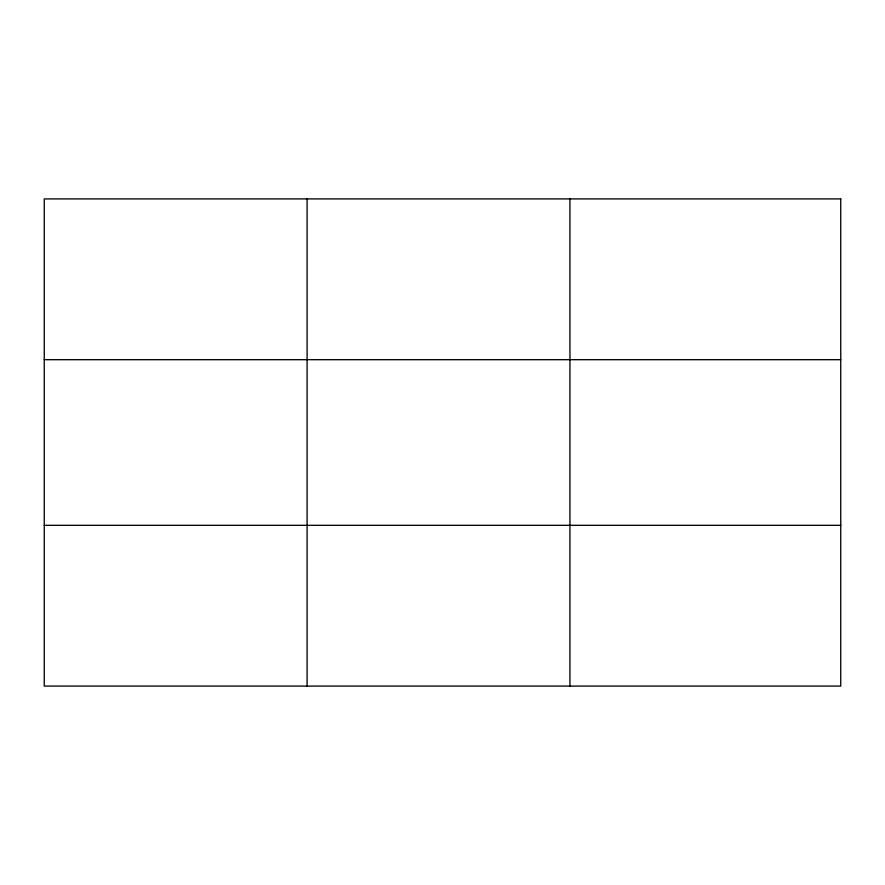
<?xml version="1.0" encoding="UTF-8"?>
<svg xmlns="http://www.w3.org/2000/svg" width="885" height="885" viewBox="0 0 885 885"><rect width="100%" height="100%" fill="white"/><g stroke="black" fill="none" stroke-linecap="round" stroke-linejoin="round"><path stroke-width="1.33" d="M307.095 198.915L307.095 686.085M569.94 198.915L569.94 686.085M44.25 359.686L840.75 359.686M44.25 525.314L840.75 525.314M840.75 198.915L840.75 686.085L44.25 686.085L44.25 198.915L840.75 198.915"/></g></svg>
